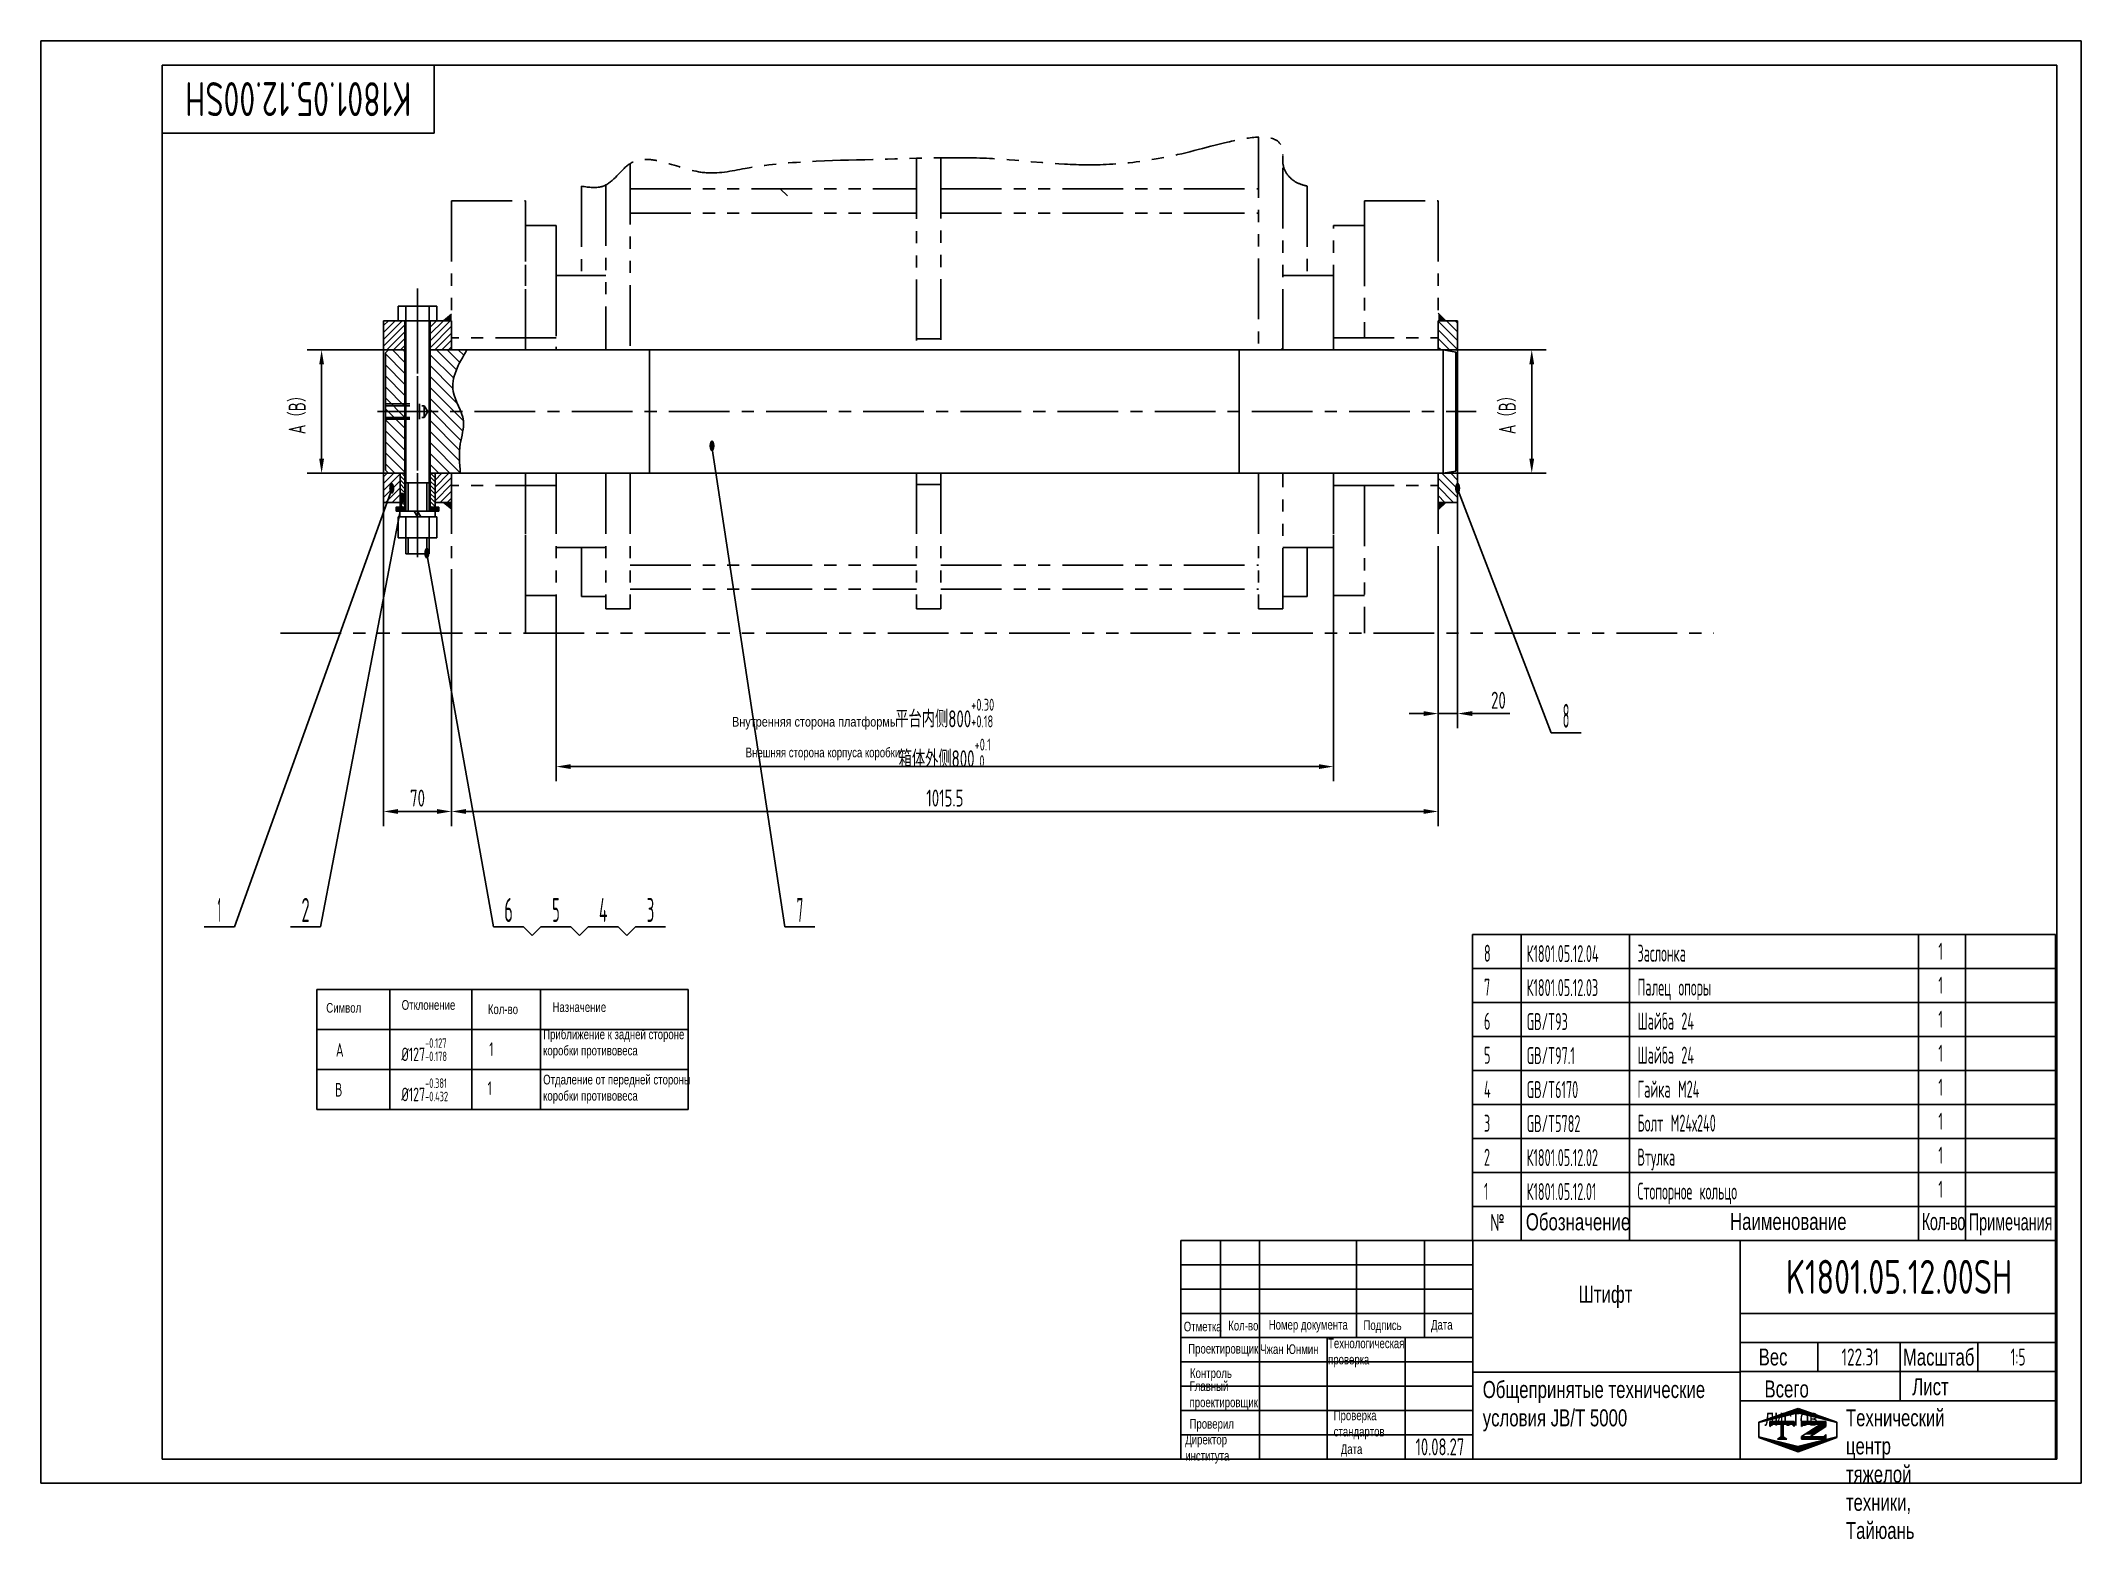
# Model space of a CAD drawing. Header units: millimetres. Extents: x 0 to 2100, y -58 to 1485.
import ezdxf
from ezdxf.enums import TextEntityAlignment as Align

# ---------------------------------------------------------------- set-up
doc = ezdxf.new("R2010")
doc.units = ezdxf.units.MM
doc.header["$LTSCALE"] = 50
for name, pattern in [('F', [0.75, 0.5, -0.25]), ('G', [2, 1.25, -0.25, 0.25, -0.25]), ('K', [2.5, 1.25, -0.25, 0.25, -0.25, 0.25, -0.25])]:
    doc.linetypes.add(name, pattern=pattern)
for name, color, linetype in [('01', 7, 'Continuous'), ('02', 1, 'Continuous'), ('04', 2, 'F'), ('05', 142, 'G'), ('07', 6, 'K'), ('08', 1, 'Continuous'), ('10', 1, 'Continuous'), ('11', 3, 'Continuous'), ('THICK', 7, 'Continuous')]:
    doc.layers.add(name, color=color, linetype=linetype)
doc.styles.add('HZLIB', font='TXT.shx', dxfattribs={"width": 0.5, "height": 17.5})
doc.styles.get("Standard").update_dxf_attribs({"font": 'isocp', "width": 0.707, "bigfont": 'intecad.shx'})
doc.dimstyles.new('INTE', dxfattribs={"dimscale": 5, "dimtxt": 3.5, "dimasz": 3, "dimexe": 3, "dimexo": 0, "dimgap": 1, "dimtad": 1, "dimdsep": 46, "dimtxsty": 'Standard', "dimcen": 0, "dimclrd": 1, "dimclre": 1, "dimclrt": 3, "dimaunit": 1, "dimadec": 0, "dimazin": 0, "dimtfac": 1, "dimtmove": 0, "dimatfit": 0, "dimfxl": 0, "dimarcsym": 0})

# ---------------------------------------------------------------- blocks, each defined once
blk = doc.blocks.new('*D3')
at = {"layer": '08', "color": 1, "lineweight": -2}
for p, q in [((530.4, 913.8), (530.4, 722.8)), ((1330.4, 913.8), (1330.4, 722.8)), ((545.4, 737.8), (1315.4, 737.8))]:
    blk.add_line(p, q, dxfattribs=at)
at = {"layer": '08', "color": 1}
for points in [[(545.4, 740.3), (545.4, 735.3), (530.4, 737.8)], [(1315.4, 740.3), (1315.4, 735.3), (1330.4, 737.8)]]:
    blk.add_solid(points, dxfattribs=at)
at = {"layer": 'Defpoints', "color": 0}
for p in [(530.4, 913.8), (1330.4, 913.8), (1330.4, 737.8)]:
    blk.add_point(p, dxfattribs=at)
at = {"layer": '08', "color": 3, "insert": (930.4, 772.4), "char_height": 17.5, "attachment_point": 5}
blk.add_mtext('平台内侧800{\\H0.7x;\\S+0.30^ +0.18;\\P}箱体外侧800{\\H0.7x;\\S+0.1^  0;}', dxfattribs=at)
blk = doc.blocks.new('*D4')
at = {"layer": '08', "color": 1, "lineweight": -2}
for p, q in [((422.7, 875.3), (422.7, 676.6)), ((1438.2, 875.3), (1438.2, 676.6)), ((437.7, 691.6), (1423.2, 691.6))]:
    blk.add_line(p, q, dxfattribs=at)
at = {"layer": '08', "color": 1}
for points in [[(437.7, 694.1), (437.7, 689.1), (422.7, 691.6)], [(1423.2, 694.1), (1423.2, 689.1), (1438.2, 691.6)]]:
    blk.add_solid(points, dxfattribs=at)
at = {"layer": 'Defpoints', "color": 0}
for p in [(422.7, 875.3), (1438.2, 875.3), (1438.2, 691.6)]:
    blk.add_point(p, dxfattribs=at)
at = {"layer": '08', "color": 3, "insert": (930.5, 705.4), "char_height": 17.5, "attachment_point": 5}
blk.add_mtext('1015.5', dxfattribs=at)
blk = doc.blocks.new('*U2')
at = {"layer": '01'}
for p, q in [((-18.3, 6), (-18.3, 0)), ((0, 6), (-18.3, 6)), ((-18.3, 0), (0, 0)), ((0, 0), (-3.5, 6)), ((0, 6), (3.5, 0)), ((0, 6), (18.3, 6)), ((18.3, 0), (0, 0)), ((18.3, 6), (18.3, 0))]:
    blk.add_line(p, q, dxfattribs=at)
at = {"layer": '05'}
blk.add_line((0, 8.1), (0, -2.1), dxfattribs=at)
blk = doc.blocks.new('*U1')
at = {"layer": '01'}
for p, q in [((-21.5, 0), (-21.5, 19.8)), ((-21.5, 19.8), (0, 19.8)), ((-21.5, 12), (0, 12)), ((0, 19.8), (0, 0)), ((0, -19.8), (0, 0)), ((-21.5, 0), (-21.5, -19.8)), ((-21.5, -12), (0, -12)), ((-21.5, -19.8), (0, -19.8))]:
    blk.add_line(p, q, dxfattribs=at)
at = {"layer": '05'}
blk.add_line((-22.6, 0), (1.1, 0), dxfattribs=at)
blk = doc.blocks.new('*D5')
at = {"layer": '08', "color": 1, "lineweight": -2}
for p, q in [((1426.6, 1166.8), (1549.5, 1166.8)), ((1534.5, 1151.8), (1534.5, 1054.8)), ((1426.6, 1039.8), (1549.5, 1039.8))]:
    blk.add_line(p, q, dxfattribs=at)
at = {"layer": '08', "color": 1}
for points in [[(1532, 1151.8), (1537, 1151.8), (1534.5, 1166.8)], [(1532, 1054.8), (1537, 1054.8), (1534.5, 1039.8)]]:
    blk.add_solid(points, dxfattribs=at)
at = {"layer": 'Defpoints', "color": 0}
for p in [(1426.6, 1166.8), (1426.6, 1039.8), (1534.5, 1039.8)]:
    blk.add_point(p, dxfattribs=at)
at = {"layer": '08', "color": 3, "insert": (1509.5, 1103.3), "char_height": 17.5, "attachment_point": 5, "rotation": 90}
blk.add_mtext('A（B）', dxfattribs=at)
blk = doc.blocks.new('*D6')
at = {"layer": '08', "color": 1, "lineweight": -2}
for p, q in [((1458.2, 1014.7), (1458.2, 777.4)), ((1438.2, 957.6), (1438.2, 777.4)), ((1423.2, 792.4), (1408.2, 792.4)), ((1438.2, 792.4), (1458.2, 792.4)), ((1473.2, 792.4), (1512.1, 792.4))]:
    blk.add_line(p, q, dxfattribs=at)
at = {"layer": '08', "color": 1}
for points in [[(1423.2, 794.9), (1423.2, 789.9), (1438.2, 792.4)], [(1473.2, 794.9), (1473.2, 789.9), (1458.2, 792.4)]]:
    blk.add_solid(points, dxfattribs=at)
at = {"layer": 'Defpoints', "color": 0}
for p in [(1458.2, 1014.7), (1438.2, 957.6), (1458.2, 792.4)]:
    blk.add_point(p, dxfattribs=at)
at = {"layer": '08', "color": 3, "insert": (1500.2, 806.1), "char_height": 17.5, "attachment_point": 5}
blk.add_mtext('20', dxfattribs=at)
blk = doc.blocks.new('*D7')
at = {"layer": '08', "color": 1, "lineweight": -2}
for p, q in [((352.7, 1009.8), (352.7, 676.6)), ((422.7, 940.9), (422.7, 676.6)), ((407.7, 691.6), (367.7, 691.6))]:
    blk.add_line(p, q, dxfattribs=at)
at = {"layer": '08', "color": 1}
for points in [[(367.7, 694.1), (367.7, 689.1), (352.7, 691.6)], [(407.7, 694.1), (407.7, 689.1), (422.7, 691.6)]]:
    blk.add_solid(points, dxfattribs=at)
at = {"layer": 'Defpoints', "color": 0}
for p in [(352.7, 1009.8), (422.7, 940.9), (352.7, 691.6)]:
    blk.add_point(p, dxfattribs=at)
at = {"layer": '08', "color": 3, "insert": (387.7, 705.4), "char_height": 17.5, "attachment_point": 5}
blk.add_mtext('70', dxfattribs=at)
blk = doc.blocks.new('*D8')
at = {"layer": '08', "color": 1, "lineweight": -2}
for p, q in [((357.7, 1166.8), (274, 1166.8)), ((289, 1151.8), (289, 1054.8)), ((357.7, 1039.8), (274, 1039.8))]:
    blk.add_line(p, q, dxfattribs=at)
at = {"layer": '08', "color": 1}
for points in [[(286.5, 1151.8), (291.5, 1151.8), (289, 1166.8)], [(286.5, 1054.8), (291.5, 1054.8), (289, 1039.8)]]:
    blk.add_solid(points, dxfattribs=at)
at = {"layer": 'Defpoints', "color": 0}
for p in [(357.7, 1166.8), (289, 1039.8), (357.7, 1039.8)]:
    blk.add_point(p, dxfattribs=at)
at = {"layer": '08', "color": 3, "insert": (264, 1103.3), "char_height": 17.5, "attachment_point": 5, "rotation": 90}
blk.add_mtext('A（B）', dxfattribs=at)
blk = doc.blocks.new('*U16', base_point=(251.96, 168.31))
at = {"layer": '01'}
for p, q in [((251.96, 168.31), (251.96, 182.31)), ((195.96, 168.31), (251.96, 168.31))]:
    blk.add_line(p, q, dxfattribs=at)
blk = doc.blocks.new('*U17')
at = {"layer": '04'}
blk.add_blockref('*U16', (0, 0), dxfattribs=at)
blk = doc.blocks.new('*U18')
at = {"layer": '01'}
for points in [[(415, 292), (25, 292)], [(25, 292), (25, 5)], [(415, 5), (415, 292)], [(25, 5), (415, 5)]]:
    blk.add_lwpolyline(points, dxfattribs=at)
at = {"layer": '02'}
for points in [[(420, 297), (0, 297)], [(0, 297), (0, 0)], [(420, 0), (420, 297)], [(0, 0), (420, 0)]]:
    blk.add_lwpolyline(points, dxfattribs=at)
blk = doc.blocks.new('*X34')
at = {"color": 0}
for p, q in [((127.06, 7.8), (132.06, 7.8)), ((127.06, 7.5), (132.06, 7.5)), ((127.06, 7.2), (127.32, 7.2)), ((127.84, 5.4), (129.64, 5.4)), ((128.3, 5.7), (130.1, 5.7)), ((128.77, 6), (130.57, 6)), ((129.23, 6.3), (131.04, 6.3)), ((129.7, 6.6), (131.51, 6.6)), ((130.16, 6.9), (131.98, 6.9)), ((130.62, 7.2), (132.06, 7.2))]:
    blk.add_line(p, q, dxfattribs=at)
blk = doc.blocks.new('*X35')
at = {"color": 0}
for p, q in [((127.06, 4.8), (132.06, 4.8)), ((127.06, 4.5), (132.06, 4.5)), ((131.84, 5.1), (132.06, 5.1))]:
    blk.add_line(p, q, dxfattribs=at)
blk = doc.blocks.new('*X33')
at = {"color": 0}
for p, q in [((122.34, 4.5), (123.72, 4.5)), ((122.82, 4.8), (123.24, 4.8))]:
    blk.add_line(p, q, dxfattribs=at)
blk = doc.blocks.new('*X32')
at = {"color": 0}
for p, q in [((120.53, 7.8), (125.53, 7.8)), ((120.53, 7.5), (125.53, 7.5)), ((120.53, 7.2), (120.79, 7.2)), ((125.27, 7.2), (125.53, 7.2))]:
    blk.add_line(p, q, dxfattribs=at)
blk = doc.blocks.new('*X31')
at = {"color": 0}
for p, q in [((120.66, 8.7), (121.92, 8.7)), ((121.52, 9), (123.12, 9)), ((122.38, 9.3), (124.32, 9.3)), ((123.24, 9.6), (125.52, 9.6)), ((124.1, 9.9), (128.52, 9.9)), ((124.97, 10.2), (127.67, 10.2)), ((125.83, 10.5), (126.82, 10.5)), ((127.02, 9.6), (129.37, 9.6)), ((128.22, 9.3), (130.22, 9.3)), ((129.42, 9), (131.07, 9)), ((130.62, 8.7), (131.92, 8.7)), ((118.22, 7.8), (118.32, 7.8)), ((118.22, 7.5), (118.27, 7.5)), ((118.22, 7.2), (118.27, 7.2)), ((118.22, 6.9), (118.27, 6.9)), ((118.22, 6.6), (118.27, 6.6)), ((118.22, 6.3), (118.27, 6.3)), ((118.22, 6), (118.27, 6)), ((118.22, 5.7), (118.27, 5.7)), ((118.22, 5.4), (118.27, 5.4)), ((118.22, 5.1), (118.27, 5.1)), ((118.22, 4.8), (118.27, 4.8)), ((118.79, 4.5), (119.42, 4.5)), ((118.94, 8.1), (119.52, 8.1)), ((119.8, 8.4), (120.72, 8.4)), ((131.82, 8.4), (132.77, 8.4)), ((133.02, 8.1), (133.62, 8.1)), ((133.12, 4.5), (133.76, 4.5)), ((134.22, 7.8), (134.32, 7.8)), ((134.27, 7.5), (134.32, 7.5)), ((134.27, 7.2), (134.32, 7.2)), ((134.27, 6.9), (134.32, 6.9)), ((134.27, 6.6), (134.32, 6.6)), ((134.27, 6.3), (134.32, 6.3)), ((134.27, 6), (134.32, 6)), ((134.27, 5.7), (134.32, 5.7)), ((134.27, 5.4), (134.32, 5.4)), ((134.27, 5.1), (134.32, 5.1)), ((134.27, 4.8), (134.32, 4.8)), ((119.61, 4.2), (120.62, 4.2)), ((120.43, 3.9), (121.82, 3.9)), ((121.26, 3.6), (123.02, 3.6)), ((122.08, 3.3), (124.22, 3.3)), ((122.91, 3), (125.42, 3)), ((123.73, 2.7), (128.89, 2.7)), ((124.55, 2.4), (128.07, 2.4)), ((125.38, 2.1), (127.26, 2.1)), ((126.2, 1.8), (126.45, 1.8)), ((127.12, 3), (129.7, 3)), ((128.32, 3.3), (130.51, 3.3)), ((129.52, 3.6), (131.32, 3.6)), ((130.72, 3.9), (132.14, 3.9)), ((131.92, 4.2), (132.95, 4.2))]:
    blk.add_line(p, q, dxfattribs=at)

msp = doc.modelspace()

# ---------------------------------------------------------------- hatches: boundary and pattern name
at = {"layer": '01'}
for points in [[(422.71, 1203.404), (414.32, 1196.816), (422.71, 1196.816)], [(1438.21, 1204.579), (1438.21, 1196.816), (1445.974, 1196.816)], [(422.71, 1003.227), (414.32, 1009.816), (422.71, 1009.816)], [(1438.21, 1002.052), (1438.21, 1009.816), (1445.974, 1009.816)]]:
    msp.add_hatch(color=256, dxfattribs=at).paths.add_polyline_path(points)
at = {"layer": '02'}
h = msp.add_hatch(dxfattribs=at)
h.set_pattern_fill('_USER', color=256, scale=5, angle=45, style=0, pattern_type=0)
h.set_pattern_definition([(45, (-24458.3993, -9187.285), (-3.5355339, 3.5355339), [])])
h.paths.add_polyline_path([(374.71, 1196.816), (367.935, 1196.816), (352.71, 1196.816), (352.71, 1166.816), (374.71, 1166.816)])
h.paths.add_polyline_path([(422.71, 1196.816), (400.71, 1196.816), (400.71, 1166.816), (422.71, 1166.816)])
h.paths.add_polyline_path([(422.71, 1039.816), (405.71, 1039.816), (405.71, 1009.816), (422.71, 1009.816)])
h.paths.add_polyline_path([(369.71, 1039.816), (352.71, 1039.816), (352.71, 1009.816), (369.71, 1009.816)])
at = {"layer": '02', "linetype": 'Continuous'}
h = msp.add_hatch(dxfattribs=at)
h.set_pattern_fill('LINE', color=1, scale=2, angle=135, style=0)
h.set_pattern_definition([(135, (-24458.399, -9187.285), (-4.490128, -4.490128), [])])
h.paths.add_polyline_path([(1438.21, 1166.816), (1458.21, 1166.816), (1458.21, 1196.816), (1438.21, 1196.816)])
h.paths.add_polyline_path([(1438.21, 1009.816), (1458.21, 1009.816), (1458.21, 1039.816), (1438.21, 1039.816)])
at = {"layer": '02'}
h = msp.add_hatch(dxfattribs=at)
h.set_pattern_fill('_USER', color=256, scale=8, angle=135, style=0, pattern_type=0)
h.set_pattern_definition([(135, (-24458.399, -9187.285), (-5.6568542, -5.6568542), [])])
h.paths.add_polyline_path([(354.71, 1103.316), (374.71, 1103.316), (374.71, 1166.816), (357.71, 1166.816), (354.71, 1163.816)])
h.paths.add_polyline_path([(374.71, 1103.316), (354.71, 1103.316), (354.71, 1042.816), (357.71, 1039.816), (374.71, 1039.816)])
edge = h.paths.add_edge_path()
edge.add_line((400.71, 1039.816), (431.773, 1039.816))
edge.add_spline(control_points=[(431.773, 1039.816), (430.998, 1049.844), (429.604, 1067.895), (436.863, 1089.333), (433.583, 1100.178), (432.374, 1103.316)], knot_values=[67.06511151, 67.06511151, 67.06511151, 67.06511151, 97.17175088, 121.25618297, 131.17964063, 131.17964063, 131.17964063, 131.17964063], degree=3, periodic=0)
edge.add_line((432.374, 1103.316), (400.71, 1103.316))
edge.add_line((400.71, 1103.316), (400.71, 1039.816))
edge = h.paths.add_edge_path()
edge.add_spline(control_points=[(432.374, 1103.316), (429.702, 1110.25), (417.768, 1131.052), (430.176, 1152.429), (438.527, 1166.816)], knot_values=[0, 0, 0, 0, 21.93061579, 67.06511151, 67.06511151, 67.06511151, 67.06511151], degree=3, periodic=0)
edge.add_line((438.527, 1166.816), (400.71, 1166.816))
edge.add_line((400.71, 1166.816), (400.71, 1103.316))
edge.add_line((400.71, 1103.316), (432.374, 1103.316))
h = msp.add_hatch(dxfattribs=at)
h.set_pattern_fill('_USER', color=256, scale=3, angle=135, style=0, pattern_type=0)
h.set_pattern_definition([(135, (-24458.3993, -9187.2852), (-2.12132034, -2.12132034), [])])
h.paths.add_polyline_path([(374.71, 1039.816), (369.71, 1039.816), (369.71, 1004.816), (374.71, 1004.816)])
h.paths.add_polyline_path([(405.71, 1039.816), (400.71, 1039.816), (400.71, 1004.816), (405.71, 1004.816)])
at = {"layer": '10'}
h = msp.add_hatch(dxfattribs=at)
h.set_pattern_fill('U', color=256, angle=44.999999, style=0, pattern_type=0)
h.set_pattern_definition([(45, (387.7099, 1000.8157), (-0.707107, 0.707107), [])])
h.paths.add_polyline_path([(365.71, 1000.816), (375.21, 1000.816), (375.21, 1004.816), (365.71, 1004.816)])
h.paths.add_polyline_path([(409.71, 1004.816), (400.21, 1004.816), (400.21, 1000.816), (409.71, 1000.816)])

# ---------------------------------------------------------------- linework, layer by layer
for p, q in [((1473.686, 564.875), (1473.686, 249.875)), ((1473.686, 564.875), (2073.686, 564.875)), ((1523.686, 564.875), (1523.686, 249.875)), ((1635.061, 564.875), (1635.061, 249.875)), ((1932.43, 564.875), (1932.43, 249.875)), ((1980.85, 564.875), (1980.85, 249.875)), ((2073.686, 564.875), (2073.686, 249.875)), ((1473.686, 529.875), (2073.686, 529.875)), ((1473.686, 494.875), (2073.686, 494.875)), ((1473.686, 459.875), (2073.686, 459.875)), ((1473.686, 424.875), (2073.686, 424.875)), ((1473.686, 389.875), (2073.686, 389.875)), ((1473.686, 354.875), (2073.686, 354.875)), ((1473.686, 319.875), (2073.686, 319.875)), ((1473.686, 284.875), (2073.686, 284.875)), ((1473.686, 249.875), (2073.686, 249.875))]:
    msp.add_line(p, q)
at = {"layer": '01'}
for p, q in [((367.935, 1211.816), (367.935, 1196.816)), ((387.71, 1211.816), (367.935, 1211.816)), ((375.71, 1196.816), (375.71, 1211.816)), ((387.71, 1211.816), (407.485, 1211.816)), ((399.71, 1196.816), (399.71, 1211.816)), ((407.485, 1211.816), (407.485, 1196.816)), ((414.32, 1196.816), (422.71, 1203.404)), ((1445.974, 1196.816), (1438.21, 1204.579)), ((367.935, 1196.816), (387.71, 1196.816)), ((375.71, 1196.816), (375.71, 1000.816)), ((407.485, 1196.816), (387.71, 1196.816)), ((399.71, 1196.816), (399.71, 1000.816)), ((422.71, 1196.816), (422.71, 1166.816)), ((1438.21, 1196.816), (1438.21, 1166.816)), ((354.71, 1163.816), (357.71, 1166.816)), ((354.71, 1163.816), (354.71, 1103.316)), ((1233.41, 1166.816), (1233.41, 1039.816)), ((1443.21, 1166.816), (1443.21, 1103.316)), ((354.71, 1042.816), (354.71, 1103.316)), ((1443.21, 1039.816), (1443.21, 1103.316)), ((354.71, 1042.816), (357.71, 1039.816)), ((375.71, 1029.816), (387.71, 1029.816)), ((399.71, 1029.816), (387.71, 1029.816)), ((422.71, 1009.816), (422.71, 1039.816)), ((1438.21, 1009.816), (1438.21, 1039.816)), ((414.32, 1009.816), (422.71, 1003.227)), ((1445.974, 1009.816), (1438.21, 1002.052)), ((365.71, 1004.816), (365.71, 1000.816)), ((375.71, 1004.816), (365.71, 1004.816)), ((365.71, 1000.816), (387.71, 1000.816)), ((375.21, 1004.816), (375.21, 1000.816)), ((409.71, 1000.816), (387.71, 1000.816)), ((399.71, 1004.816), (409.71, 1004.816)), ((400.21, 1004.816), (400.21, 1000.816)), ((409.71, 1004.816), (409.71, 1000.816)), ((375.71, 973.316), (375.71, 956.816)), ((399.71, 973.316), (399.71, 956.816)), ((375.71, 956.816), (387.71, 956.816)), ((399.71, 956.816), (387.71, 956.816)), ((283.924, 508.467), (666.389, 508.467)), ((283.924, 384.638), (283.924, 508.467)), ((666.389, 508.467), (666.389, 384.638)), ((283.924, 384.638), (666.389, 384.638)), ((1173.504, 249.875), (1173.504, 25))]:
    msp.add_line(p, q, dxfattribs=at)
at = {"layer": '01', "color": 7, "linetype": 'Continuous'}
for p, q in [((352.71, 1196.816), (352.71, 1103.316)), ((422.71, 1196.816), (352.71, 1196.816)), ((374.71, 1196.816), (374.71, 1004.816)), ((400.71, 1196.816), (400.71, 1004.816)), ((1438.21, 1196.816), (1458.21, 1196.816)), ((1458.21, 1196.816), (1458.21, 1103.316)), ((352.71, 1166.816), (375.71, 1166.816)), ((399.71, 1166.816), (1458.21, 1166.816)), ((626.41, 1166.816), (626.41, 1039.816)), ((1443.21, 1166.816), (1456.21, 1164.523)), ((1456.21, 1164.523), (1456.21, 1103.316)), ((352.71, 1009.816), (352.71, 1103.316)), ((1456.21, 1042.108), (1456.21, 1103.316)), ((1458.21, 1009.816), (1458.21, 1103.316)), ((352.71, 1039.816), (375.71, 1039.816)), ((369.71, 1039.816), (369.71, 1004.816)), ((399.71, 1039.816), (1458.21, 1039.816)), ((405.71, 1039.816), (405.71, 1004.816)), ((1443.21, 1039.816), (1456.21, 1042.108)), ((369.71, 1009.816), (352.71, 1009.816)), ((422.71, 1009.816), (405.71, 1009.816)), ((1438.21, 1009.816), (1458.21, 1009.816)), ((375.71, 1004.816), (369.71, 1004.816)), ((405.71, 1004.816), (399.71, 1004.816))]:
    msp.add_line(p, q, dxfattribs=at)
at = {"layer": '02'}
for p, q in [((768.41, 1325.247), (761.001, 1332.656)), ((690.803, 1067.348), (765.78, 572.873)), ((378.11, 1000.816), (378.11, 1029.816)), ((397.31, 1000.816), (397.31, 1029.816)), ((361.21, 1023.498), (199.193, 572.873)), ((372.21, 1013.59), (287.983, 572.873)), ((1458.21, 1023.676), (1554.322, 772.697)), ((378.11, 956.816), (378.11, 973.316)), ((397.31, 956.816), (397.31, 973.316)), ((397.31, 956.816), (465.958, 572.873)), ((1554.322, 772.697), (1585.322, 772.697)), ((199.193, 572.873), (168.193, 572.873)), ((287.983, 572.873), (256.983, 572.873)), ((496.958, 572.873), (465.958, 572.873)), ((505.797, 564.034), (496.958, 572.873)), ((514.636, 572.873), (505.797, 564.034)), ((545.636, 572.873), (514.636, 572.873)), ((554.475, 564.034), (545.636, 572.873)), ((563.314, 572.873), (554.475, 564.034)), ((594.314, 572.873), (563.314, 572.873)), ((603.153, 564.034), (594.314, 572.873)), ((611.992, 572.873), (603.153, 564.034)), ((642.992, 572.873), (611.992, 572.873)), ((765.78, 572.873), (796.78, 572.873))]:
    msp.add_line(p, q, dxfattribs=at)
at = {"layer": '02', "color": 1, "linetype": 'Continuous'}
for p, q in [((359.348, 508.467), (359.348, 384.638)), ((443.752, 508.467), (443.752, 384.638)), ((514.46, 508.467), (514.46, 384.638)), ((283.924, 467.191), (666.389, 467.191)), ((283.924, 425.914), (666.389, 425.914))]:
    msp.add_line(p, q, dxfattribs=at)
at = {"layer": '02'}
msp.add_spline([(438.527, 1166.816), (424.5, 1123.916), (434.89, 1093.804), (431.773, 1069.922), (431.773, 1039.816)], degree=3, dxfattribs=at)
at = {"layer": '04', "color": 2, "linetype": 'F'}
for p, q in [((354.71, 1111.316), (389.71, 1111.316)), ((354.71, 1109.316), (394.71, 1109.316)), ((354.71, 1097.316), (394.71, 1097.316)), ((354.71, 1095.316), (389.71, 1095.316)), ((389.71, 1111.316), (389.71, 1095.316)), ((394.71, 1109.316), (394.71, 1097.316)), ((394.71, 1109.316), (398.424, 1103.316)), ((398.424, 1103.316), (394.71, 1097.316))]:
    msp.add_line(p, q, dxfattribs=at)
at = {"layer": '05', "color": 142, "linetype": 'G'}
msp.add_line((387.71, 1230.093), (387.71, 980.368), dxfattribs=at)
at = {"layer": '05'}
for p, q in [((387.71, 1214.881), (387.71, 953.267)), ((346.42, 1103.316), (1477.365, 1103.316)), ((387.71, 1006.868), (387.71, 999.004))]:
    msp.add_line(p, q, dxfattribs=at)
at = {"layer": '07', "color": 6, "linetype": 'K'}
for p, q in [((1253.41, 1385.853), (1253.41, 1166.816)), ((1278.41, 1166.816), (1278.41, 1368.109)), ((606.41, 1358.478), (606.41, 1166.816)), ((901.41, 1364.104), (901.41, 1166.816)), ((926.41, 1364.597), (926.41, 1166.816)), ((556.41, 1335.316), (556.41, 1243.316)), ((581.41, 1336.521), (581.41, 1166.816)), ((606.41, 1332.656), (901.41, 1332.656)), ((926.41, 1332.656), (1253.41, 1332.656)), ((1303.41, 1335.377), (1303.41, 1243.316)), ((422.71, 1320.316), (498.71, 1320.316)), ((422.71, 1320.316), (422.71, 1166.816)), ((498.71, 1320.316), (498.71, 1166.816)), ((606.41, 1307.656), (901.41, 1307.656)), ((926.41, 1307.656), (1253.41, 1307.656)), ((1362.21, 1320.316), (1438.21, 1320.316)), ((1362.21, 1320.316), (1362.21, 1179.316)), ((1438.21, 1320.316), (1438.21, 1166.816)), ((530.41, 1294.816), (498.71, 1294.816)), ((498.71, 1166.816), (498.71, 1294.816)), ((530.41, 1294.816), (530.41, 1166.816)), ((1330.41, 1294.816), (1362.21, 1294.816)), ((1330.41, 1166.816), (1330.41, 1294.816)), ((1362.21, 1294.816), (1362.21, 1179.316)), ((530.41, 1243.316), (581.41, 1243.316)), ((530.41, 1243.316), (530.41, 1166.816)), ((530.41, 1243.316), (530.41, 1166.816)), ((1330.41, 1243.316), (1278.41, 1243.316)), ((1330.41, 1243.316), (1330.41, 1166.816)), ((926.41, 1178.316), (901.41, 1178.316)), ((530.41, 1166.816), (606.41, 1166.816)), ((1330.41, 1166.816), (1253.41, 1166.816)), ((1276.27, 1166.816), (1278.41, 1168.955)), ((422.71, 1039.816), (422.71, 875.316)), ((498.71, 913.816), (498.71, 1039.816)), ((498.71, 1039.816), (498.71, 875.316)), ((530.41, 1039.816), (606.41, 1039.816)), ((530.41, 1039.816), (530.41, 963.316)), ((530.41, 1039.816), (530.41, 913.816)), ((530.41, 1039.816), (530.41, 963.316)), ((581.41, 1039.816), (581.41, 900.316)), ((606.41, 1039.816), (606.41, 900.316)), ((901.41, 1039.816), (901.41, 900.316)), ((926.41, 1039.816), (926.41, 900.316)), ((1330.41, 1039.816), (1253.41, 1039.816)), ((1253.41, 1039.816), (1253.41, 900.316)), ((1278.41, 900.316), (1278.41, 1039.816)), ((1330.41, 1039.816), (1330.41, 963.316)), ((1330.41, 913.816), (1330.41, 1039.816)), ((1438.21, 1039.816), (1438.21, 875.316)), ((926.41, 1028.316), (901.41, 1028.316)), ((1362.21, 1027.316), (1362.21, 875.316)), ((1362.21, 1027.316), (1362.21, 913.816)), ((530.41, 963.316), (581.41, 963.316)), ((556.41, 963.316), (556.41, 912.816)), ((606.41, 945.316), (901.41, 945.316)), ((926.41, 945.316), (1253.41, 945.316)), ((1330.41, 963.316), (1278.41, 963.316)), ((1303.41, 963.316), (1303.41, 912.816)), ((530.41, 913.816), (498.71, 913.816)), ((556.41, 912.816), (581.41, 912.816)), ((606.41, 920.316), (901.41, 920.316)), ((926.41, 920.316), (1253.41, 920.316)), ((1303.41, 912.816), (1278.41, 912.816)), ((1362.21, 913.816), (1330.41, 913.816)), ((581.41, 900.316), (606.41, 900.316)), ((901.41, 900.316), (926.41, 900.316)), ((1253.41, 900.316), (1278.41, 900.316))]:
    msp.add_line(p, q, dxfattribs=at)
at = {"layer": '07'}
for p, q in [((530.41, 1179.316), (422.71, 1179.316)), ((1330.41, 1179.316), (1438.11, 1179.316)), ((530.41, 1166.816), (422.71, 1166.816)), ((1330.41, 1166.816), (1438.11, 1166.816)), ((530.41, 1039.816), (422.71, 1039.816)), ((1330.41, 1039.816), (1438.11, 1039.816)), ((530.41, 1027.316), (422.71, 1027.316)), ((1330.41, 1027.316), (1438.11, 1027.316)), ((246.627, 875.316), (1721.962, 875.316))]:
    msp.add_line(p, q, dxfattribs=at)
at = {"layer": '07', "color": 6, "linetype": 'K'}
msp.add_spline([(556.41, 1335.316), (578.688, 1335.316), (606.41, 1358.478), (681.926, 1349.399), (724.872, 1353.526), (856.48, 1362.816), (973.407, 1364.008), (1178.506, 1369.795), (1278.41, 1369.795), (1278.41, 1358.378), (1292.414, 1339.205), (1303.41, 1335.377)], degree=3, dxfattribs=at)
at = {"layer": 'THICK'}
for p, q in [((1173.504, 249.875), (2073.686, 249.875)), ((1214.151, 249.767), (1214.151, 249.875)), ((1214.164, 149.931), (1214.164, 249.875)), ((1254.142, 25), (1254.142, 249.875)), ((1354.086, 149.931), (1354.086, 249.875)), ((1424.047, 149.931), (1424.047, 249.875)), ((1474.02, 25), (1474.02, 249.875)), ((1748.867, 25), (1748.867, 249.875)), ((2073.686, 25), (2073.686, 249.875)), ((1174.186, 174.917), (1474.02, 174.917)), ((1748.867, 174.917), (2073.686, 174.917)), ((1174.186, 149.931), (1474.02, 149.931)), ((1324.103, 25), (1324.103, 149.931)), ((1404.059, 25), (1404.059, 149.931)), ((1748.867, 144.933), (2073.686, 144.933)), ((1828.822, 114.95), (1828.822, 144.933)), ((1913.775, 84.967), (1913.775, 144.933)), ((1993.731, 114.95), (1993.731, 144.933)), ((1474.02, 114.517), (1748.867, 114.517)), ((1748.867, 114.95), (2073.686, 114.95)), ((1748.867, 84.967), (2073.686, 84.967)), ((1174.186, 25), (2073.686, 25))]:
    msp.add_line(p, q, dxfattribs=at)
at = {"layer": 'THICK', "color": 3}
for p, q in [((1174.186, 224.889), (1474.02, 224.889)), ((1174.186, 199.903), (1474.02, 199.903)), ((1174.186, 124.944), (1474.02, 124.944)), ((1174.186, 99.958), (1474.02, 99.958)), ((1174.186, 74.972), (1474.02, 74.972)), ((1768.116, 63.009), (1808.619, 77.116)), ((1768.116, 47.299), (1768.116, 63.009)), ((1768.379, 62.692), (1808.357, 72.686)), ((1779.668, 58.478), (1779.668, 63.475)), ((1779.668, 63.475), (1804.654, 63.475)), ((1804.654, 63.475), (1804.654, 58.478)), ((1808.357, 72.686), (1848.335, 62.692)), ((1808.619, 77.116), (1848.596, 63.009)), ((1812.305, 63.475), (1812.305, 58.478)), ((1812.305, 63.475), (1837.291, 63.475)), ((1837.291, 63.475), (1837.291, 58.478)), ((1848.596, 63.009), (1848.596, 47.299)), ((1174.186, 49.986), (1474.02, 49.986)), ((1808.619, 32.551), (1768.116, 47.299)), ((1768.379, 47.7), (1768.379, 62.692)), ((1808.357, 37.705), (1768.379, 47.7)), ((1782.167, 60.977), (1779.668, 58.478)), ((1802.156, 60.977), (1782.167, 60.977)), ((1792.161, 48.436), (1787.32, 45.391)), ((1787.32, 45.391), (1792.161, 45.391)), ((1791.068, 61), (1791.068, 47.294)), ((1792.161, 61), (1792.161, 47.294)), ((1792.161, 48.436), (1797.002, 45.391)), ((1797.002, 45.391), (1792.161, 45.391)), ((1793.41, 61), (1793.41, 47.294)), ((1804.654, 58.478), (1802.156, 60.977)), ((1848.335, 47.7), (1808.357, 37.705)), ((1848.596, 47.299), (1808.619, 32.551)), ((1812.305, 58.478), (1814.804, 60.977)), ((1831.981, 60.977), (1812.305, 48.246)), ((1812.305, 48.246), (1812.305, 45.391)), ((1812.305, 45.391), (1837.291, 45.391)), ((1814.804, 60.977), (1831.981, 60.977)), ((1824.49, 50.333), (1820.671, 47.889)), ((1834.792, 47.889), (1820.671, 47.889)), ((1837.291, 58.526), (1824.49, 50.333)), ((1837.291, 50.388), (1834.792, 47.889)), ((1837.291, 45.391), (1837.291, 50.388)), ((1848.335, 62.692), (1848.335, 47.7))]:
    msp.add_line(p, q, dxfattribs=at)

# ---------------------------------------------------------------- block references
at = {"layer": '01', "xscale": 5, "yscale": 5, "zscale": 5}
msp.add_blockref('*U18', (0, 0), dxfattribs=at)
at = {"layer": '01', "xscale": 5, "yscale": 5}
msp.add_blockref('*U17', (405, 1390), dxfattribs=at)
at = {"layer": '02', "rotation": 90}
msp.add_blockref('*U1', (387.71, 994.816), dxfattribs=at)
at = {"layer": '02'}
msp.add_blockref('*U2', (387.71, 994.816), dxfattribs=at)
at = {"layer": 'THICK', "color": 3, "xscale": 4.997221630464718, "yscale": 4.99722163046448, "zscale": 4.997221630464457}
for name in ['*X31', '*X32', '*X33', '*X34', '*X35']:
    msp.add_blockref(name, (1177.347, 23.779), dxfattribs=at)

# ---------------------------------------------------------------- texts
at = {"style": 'HZLIB', "width": 0.5}
for s, p in [('8', (1485.353, 536.875)), ('К1801.05.12.04', (1529.255, 536.522)), ('Заслонка', (1643.338, 537.023)), ('1', (1953.043, 538.962)), ('7', (1485.353, 501.875)), ('К1801.05.12.03', (1529.255, 501.523)), ('Палец опоры', (1643.338, 502.023)), ('1', (1953.043, 503.962)), ('6', (1485.353, 466.875)), ('GB/T93', (1529.255, 466.523)), ('Шайба 24', (1643.338, 467.024)), ('1', (1953.043, 468.963)), ('5', (1485.353, 431.875)), ('GB/T97.1', (1529.255, 431.524)), ('Шайба 24', (1643.338, 432.024)), ('1', (1953.043, 433.963)), ('4', (1485.353, 396.875)), ('GB/T6170', (1529.255, 396.524)), ('Гайка М24', (1643.338, 397.025)), ('1', (1953.043, 398.964)), ('3', (1485.353, 361.875)), ('GB/T5782', (1529.255, 361.525)), ('Болт М24х240', (1643.338, 362.025)), ('1', (1953.043, 363.964)), ('2', (1485.353, 326.875)), ('К1801.05.12.02', (1529.255, 326.525)), ('Втулка', (1643.338, 327.026)), ('1', (1953.043, 328.965)), ('1', (1485.353, 291.875)), ('К1801.05.12.01', (1529.255, 291.526)), ('Стопорное кольцо', (1643.338, 292.026)), ('1', (1953.043, 293.965))]:
    msp.add_text(s, height=17.5, dxfattribs=at).set_placement(p)
at = {"layer": '01', "attachment_point": 1}
for s, insert, char_height in [('{\\fArial|b0|i0|c204|p34;\\W0.8;Внутренняя сторона платформы}', (711.456, 788.979), 10), ('{\\fArial|b0|i0|c204|p34;Внешняя сторона корпуса коробки}', (725.47, 757.355), 10), ('{\\fArial|b0|i0|c204|p34;\\C3;Символ}', (293.78, 494.473), 10), ('{\\fArial|b0|i0|c204|p34;\\C3;Отклонение}', (371.405, 497.427), 10), ('{\\fArial|b0|i0|c204|p34;\\C3;Назначение}', (526.657, 495.211), 10), ('{\\fArial|b0|i0|c204|p34;\\C3;Приближение к задней стороне \\Pкоробки противовеса}', (517.046, 467.191), 10), ('{\\fArial|b0|i0|c204|p34;\\C3;Отдаление от передней стороны\\Pкоробки противовеса}', (517.046, 420.607), 10), ('{\\fArial|b0|i0|c204|p34;Обозначение}', (1528.434, 277.914), 17.5), ('{\\fArial|b0|i0|c204|p34;Наименование}', (1738.555, 278.307), 17.5), ('{\\fArial|b0|i0|c204|p34;\\W0.607;\\T0.95;Кол-во}', (1936.036, 278.172), 17.5), ('{\\fArial|b0|i0|c204|p34;\\W0.607;Примечания}', (1984.278, 277.897), 17.5), ('{\\fArial|b0|i0|c204|p34;\\C3;Штифт}', (1582.582, 203.286), 17.5), ('{\\fArial|b0|i0|c204|p34;Номер документа}', (1263.794, 168.212), 10), ('{\\fArial|b0|i0|c204|p34;Дата}', (1430.856, 168.212), 10), ('{\\fArial|b0|i0|c204|p34;Отметка}', (1176.372, 166.382), 10), ('{\\fArial|b0|i0|c204|p34;Кол-во}', (1222.143, 167.297), 10), ('{\\fArial|b0|i0|c204|p34;Технологическая\\Pпроверка}', (1324.873, 149.085), 10), ('{\\fArial|b0|i0|c204|p34;Подпись}', (1361.285, 167.754), 10), ('{\\fArial|b0|i0|c204|p34;Проектировщик}', (1180.95, 143.517), 10), ('{\\fArial|b0|i0|c204|p34;\\C3;Чжан Юнмин}', (1254.944, 143.06), 10), ('{\\fArial|b0|i0|c204|p34;Вес}', (1768.062, 138.728), 17.40372), ('{\\fArial|b0|i0|c204|p34;Главный\\Pпроектировщик}', (1182.323, 105.03), 10), ('{\\fArial|b0|i0|c204|p34;Контроль}', (1182.78, 118.365), 10), ('{\\fArial|b0|i0|c204|p34;Общепринятые технические\\Pусловия \\fArial|b0|i0|c0|p34;JB/T 5000}', (1484.052, 105.295), 17.5), ('{\\fArial|b0|i0|c204|p34;Лист}', (1926.124, 108.173), 17.5), ('{\\fArial|b0|i0|c204|p34;Проверил}', (1182.323, 66.231), 10), ('{\\fArial|b0|i0|c204|p34;Проверка\\Pстандартов}', (1330.619, 74.92), 10), ('{\\fArial|b0|i0|c204|p34;Директор\\Pинститута}', (1177.849, 50), 10), ('{\\fArial|b0|i0|c204|p34;Дата}', (1337.942, 40.165), 10)]:
    msp.add_mtext(s, dxfattribs=dict(at, insert=insert, char_height=char_height))
for s, insert, char_height, width in [('{\\fArial|b0|i0|c204|p34;\\C3;Кол-во}', (460.12, 492.995), 10, 0.73929), ('{\\Fisocp,intecad|c204;№}', (1491.74, 277.245), 17.5, 0.93063), ('{\\fArial|b0|i0|c204|p34;Всего листов}', (1774.015, 105.87), 17.5, 0.57617), ('{\\fArial|b0|i0|c204|p34;Технический центр\\Pтяжелой техники, Тайюань}', (1857.878, 76.134), 17.40372, 0.81786)]:
    msp.add_mtext(s, dxfattribs=dict(at, insert=insert, char_height=char_height, width=width))
at = {"layer": '02', "width": 0.692308}
for p, p2 in [((687.803, 1062.348), (693.803, 1062.348)), ((358.21, 1018.498), (364.21, 1018.498)), ((1455.21, 1018.676), (1461.21, 1018.676)), ((369.21, 1008.59), (375.21, 1008.59)), ((394.31, 951.816), (400.31, 951.816))]:
    msp.add_text('\\M+5A1F1', height=10, dxfattribs=at).set_placement(p, p2, align=Align.FIT)
at = {"layer": '05', "insert": (1916.523, 138.646), "char_height": 17.41069, "attachment_point": 1}
msp.add_mtext('{\\fArial|b0|i0|c204|p34;\\C0;Масштаб}', dxfattribs=at)
at = {"layer": '11', "width": 0.695901}
msp.add_text('K1801.05.12.00SH', height=35, rotation=180, dxfattribs=at).set_placement((381.363, 1442.5), (148.637, 1442.5), align=Align.FIT)
at = {"layer": '11'}
for s, height, width, p, p2 in [('8', 24.749, 0.514182, (1566.322, 777.697), (1573.321, 777.697)), ('1', 24.749, 0.404, (181.944, 577.873), (185.443, 577.873)), ('2', 24.749, 0.562593, (268.236, 577.873), (276.73, 577.873)), ('6', 24.749, 0.600695, (477.001, 577.873), (485.916, 577.873)), ('5', 24.749, 0.527686, (526.274, 577.873), (533.998, 577.873)), ('4', 24.749, 0.543846, (574.439, 577.873), (583.188, 577.873)), ('3', 24.749, 0.527686, (623.63, 577.873), (631.353, 577.873)), ('7', 24.749, 0.514182, (777.781, 577.873), (784.78, 577.873)), ('K1801.05.12.00SH', 35, 0.695901, (1796.137, 195), (2028.863, 195)), ('122.31', 17.5, 0.674369, (1853.323, 121.25), (1891.677, 121.25)), ('1:5', 17.5, 0.630783, (2027.32, 121.25), (2042.68, 121.25)), ('10.08.27', 17.5, 0.642055, (1415, 28.75), (1465, 28.75))]:
    msp.add_text(s, height=height, dxfattribs=dict(at, width=width)).set_placement(p, p2, align=Align.FIT)
at = {"layer": '11', "color": 3, "linetype": 'Continuous', "char_height": 14, "attachment_point": 1}
for s, insert, width in [('A', (303.671, 453.173), 34.518), ('%%c127{\\H2x;}{\\A2;\\C3;\\H0.7x;\\S-0.127^ -0.178;}', (371.062, 458.099), 65.748), ('1', (461.466, 453.994), 43.558), ('B', (302.849, 412.121), 22.19), ('%%c127{\\H2x;}{\\A2;\\C3;\\H0.7x;\\S-0.381^ -0.432;}', (371.062, 416.823), 65.748), ('1', (459.822, 413.763), 29.586)]:
    msp.add_mtext(s, dxfattribs=dict(at, insert=insert, width=width))

# ---------------------------------------------------------------- dimensions: what is measured, and where the dimension line sits
at = {"layer": '08'}
for base, p1, p2, picture, middle in [((288.976, 1039.816), (357.71, 1166.816), (357.71, 1039.816), '*D8', (264.026, 1103.316)), ((1534.47, 1039.816), (1426.563, 1166.816), (1426.563, 1039.816), '*D5', (1509.52, 1103.316))]:
    dim = msp.add_linear_dim(base=base, p1=p1, p2=p2, angle=90, text='A\\M+5A3A8B\\M+5A3A9', dimstyle='INTE', dxfattribs=at)
    dim.commit()
    dim.dimension.update_dxf_attribs({"geometry": picture, "text_midpoint": middle})
for base, p1, p2, picture, middle in [((352.71, 691.633), (422.71, 940.863), (352.71, 1009.816), '*D7', (387.71, 705.383)), ((1458.21, 792.359), (1438.21, 957.566), (1458.21, 1014.696), '*D6', (1500.177, 806.111))]:
    dim = msp.add_linear_dim(base=base, p1=p1, p2=p2, dimstyle='INTE', dxfattribs=at)
    dim.commit()
    dim.dimension.update_dxf_attribs({"geometry": picture, "text_midpoint": middle})
for base, p1, p2, text, picture, middle in [((1330.41, 737.808), (530.41, 913.816), (1330.41, 913.816), '\\M+5C6BD\\M+5CCA8\\M+5C4DA\\M+5B2E0800{\\H0.7x;\\S+0.30^ +0.18;\\P}\\M+5CFE4\\M+5CCE5\\M+5CDE2\\M+5B2E0800{\\H0.7x;\\S+0.1^  0;}', '*D3', (930.41, 772.432)), ((1438.21, 691.633), (422.71, 875.316), (1438.21, 875.316), '1015.5', '*D4', (930.46, 705.383))]:
    dim = msp.add_linear_dim(base=base, p1=p1, p2=p2, text=text, dimstyle='INTE', dxfattribs=at)
    dim.commit()
    dim.dimension.update_dxf_attribs({"geometry": picture, "text_midpoint": middle})

doc.saveas('drawing.dxf')
